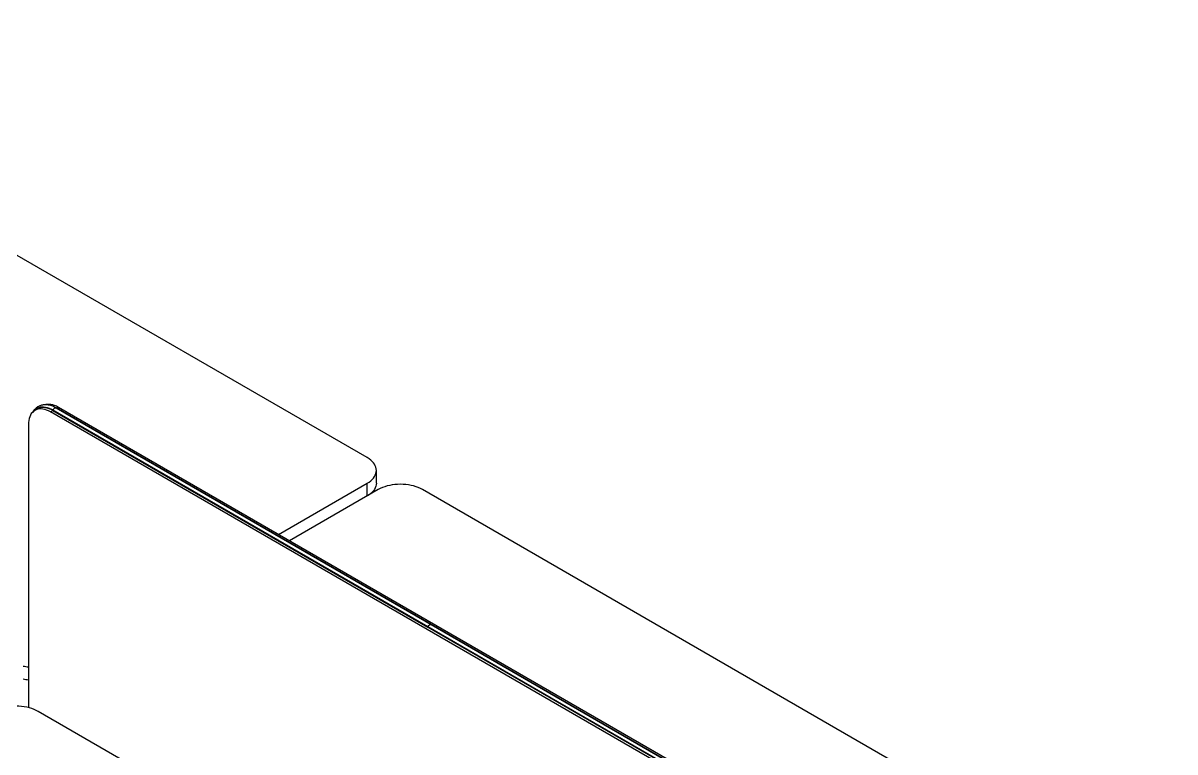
# Model space of a CAD drawing. Header units: millimetres. Extents: x -429 to 14753, y -632 to 5751.
# Drawn here: x 11608 to 13448, y 1401 to 2565 of the extents above; entities that cross this region are included whole.
import ezdxf

# ---------------------------------------------------------------- set-up
doc = ezdxf.new("R2010")
doc.units = ezdxf.units.MM
doc.header["$LTSCALE"] = 100

msp = doc.modelspace()

# ---------------------------------------------------------------- linework, layer by layer
at = {"color": 7, "linetype": 'Continuous', "lineweight": -3}
for p, q in [((12157.72, 1870.79), (10955.63, 2564.74)), ((11661.83, 1949.53), (11664.51, 1951.08)), ((12863.06, 1259.18), (11664.51, 1951.08)), ((11631.73, 1949.07), (11626.78, 1946.21)), ((11651.78, 1943.73), (11655.75, 1946.03)), ((12850.33, 1251.83), (11651.78, 1943.73)), ((11655.32, 1946.59), (12254.59, 1600.64)), ((11655.32, 1946.59), (11655.32, 1946.35)), ((11655.32, 1946.35), (12254.59, 1600.39)), ((11655.36, 1946.26), (12254.63, 1600.3)), ((11655.48, 1947.04), (12254.76, 1601.08)), ((11660.81, 1950.11), (12260.08, 1604.16)), ((12260.14, 1604.13), (11660.87, 1950.09)), ((11616.43, 1923.32), (11616.43, 1471.63)), ((12172.36, 1829.97), (12172.36, 1850.38)), ((12016.01, 1748.17), (12157.72, 1829.97)), ((12157.72, 1809.56), (12157.72, 1829.97)), ((12175.39, 1819.77), (12033.68, 1737.96)), ((13448.19, 1125.82), (12246.1, 1819.77)), ((12254.76, 1601.08), (12854.03, 1255.13)), ((12260.08, 1604.16), (12859.35, 1258.2)), ((12859.42, 1258.18), (12260.14, 1604.13)), ((12254.59, 1600.64), (12853.86, 1254.69)), ((12254.59, 1600.64), (12254.59, 1600.39)), ((12254.59, 1600.39), (12853.86, 1254.44)), ((12254.63, 1600.3), (12853.9, 1254.35)), ((12834.42, 771.5), (11632.34, 1465.45))]:
    msp.add_line(p, q, dxfattribs=at)
at = {"color": 7, "linetype": 'Continuous', "lineweight": -3, "flags": 128}
for points in [[(11625.04, 1945.06), (11625.78, 1945.89), (11627.69, 1947.66), (11629.82, 1949.12), (11632.14, 1950.23), (11634.63, 1951), (11637.29, 1951.42), (11640.08, 1951.49), (11642.98, 1951.2), (11645.98, 1950.56), (11649.05, 1949.57), (11652.17, 1948.25), (11655.32, 1946.59)], [(11626.07, 1945.77), (11627.85, 1947.41), (11629.97, 1948.86), (11632.27, 1949.97), (11634.75, 1950.73), (11637.39, 1951.15), (11640.17, 1951.22), (11643.06, 1950.93), (11646.04, 1950.29), (11649.09, 1949.31), (11652.19, 1947.99), (11655.32, 1946.35)], [(11631.73, 1949.07), (11634, 1950.16), (11636.45, 1950.91)], [(11631.76, 1950.56), (11633.15, 1951.07), (11635.6, 1951.68), (11638.18, 1951.97), (11640.88, 1951.93), (11643.68, 1951.58), (11646.56, 1950.9), (11649.5, 1949.92), (11652.48, 1948.63), (11655.48, 1947.04)], [(11664.51, 1951.08), (11661.43, 1952.71), (11658.37, 1954.01), (11655.36, 1954.97), (11652.42, 1955.6), (11649.57, 1955.88), (11646.83, 1955.82), (11644.23, 1955.41), (11643.33, 1955.17)], [(11651.78, 1943.73), (11648.7, 1945.36), (11645.64, 1946.66), (11642.63, 1947.63), (11639.69, 1948.25), (11636.84, 1948.54), (11634.1, 1948.47), (11631.5, 1948.06), (11629.06, 1947.3), (11626.78, 1946.21), (11624.7, 1944.79), (11622.82, 1943.04), (11621.16, 1941), (11619.74, 1938.66), (11618.56, 1936.05), (11617.63, 1933.19), (11616.96, 1930.1), (11616.56, 1926.8), (11616.43, 1923.32)], [(11628.45, 1947.17), (11630.06, 1948.63), (11630.3, 1948.82)], [(11629.75, 1947.93), (11630.45, 1948.51), (11632.25, 1949.77)], [(11660.87, 1950.09), (11660.84, 1950.1), (11660.81, 1950.11)], [(12157.72, 1829.97), (12160.66, 1831.83), (12163.32, 1833.83), (12165.66, 1835.95), (12167.68, 1838.19), (12169.35, 1840.51), (12170.66, 1842.91), (12171.6, 1845.37), (12172.17, 1847.87), (12172.36, 1850.38), (12172.17, 1852.9), (12171.6, 1855.4), (12170.66, 1857.85), (12169.35, 1860.26), (12167.68, 1862.58), (12165.66, 1864.82), (12163.32, 1866.94), (12160.66, 1868.94), (12157.72, 1870.79)], [(12172.36, 1829.97), (12172.17, 1827.45), (12171.6, 1824.96), (12170.66, 1822.5), (12169.35, 1820.1), (12167.68, 1817.77), (12165.66, 1815.54), (12163.32, 1813.41), (12160.66, 1811.42), (12158.16, 1809.82)], [(12246.1, 1819.77), (12242.89, 1821.47), (12239.43, 1823), (12235.75, 1824.36), (12231.88, 1825.52), (12227.85, 1826.48), (12223.69, 1827.24), (12219.43, 1827.78), (12215.11, 1828.11), (12210.75, 1828.22), (12206.39, 1828.11), (12202.07, 1827.78), (12197.81, 1827.24), (12193.65, 1826.48), (12189.62, 1825.52), (12185.75, 1824.36), (12182.07, 1823), (12178.61, 1821.47), (12175.39, 1819.77)], [(12260.14, 1604.13), (12260.12, 1604.15), (12260.08, 1604.16)], [(11632.34, 1465.45), (11629.12, 1467.15), (11625.66, 1468.68), (11621.98, 1470.03), (11618.11, 1471.2), (11614.08, 1472.16), (11609.92, 1472.92), (11605.66, 1473.46), (11601.34, 1473.79), (11596.98, 1473.9), (11592.62, 1473.79), (11588.3, 1473.46), (11584.04, 1472.92), (11579.88, 1472.16), (11575.85, 1471.2), (11571.98, 1470.03), (11568.3, 1468.68), (11564.84, 1467.15), (11561.63, 1465.45)]]:
    msp.add_lwpolyline(points, dxfattribs=at)
at = {"color": 7, "linetype": 'Continuous', "lineweight": -3}
for centre, radius, start, end in [((11639.42, 1932.7), 18.47, 83.85377, 132.59793), ((11641.65, 1917.98), 37.41, 59.19192, 77.9383), ((11638.71, 1934.12), 17.86, 112.92482, 145.84037), ((11656.08, 1946.56), 0.763, 141.30471, 177.43), ((11655.42, 1946.34), 0.1, 174.19564, 234.49218), ((11661, 1943.63), 6.48, 91.67597, 148.31865), ((12255.35, 1600.61), 0.763, 141.30471, 177.43), ((12260.27, 1597.68), 6.48, 91.67597, 148.31865), ((12254.69, 1600.38), 0.1, 174.19564, 234.49218), ((11626.47, 1614.45), 78.62, 256.36927, 262.66136), ((11626.47, 1594.04), 78.62, 256.36927, 262.66136)]:
    msp.add_arc(centre, radius, start, end, dxfattribs=at)
msp.add_open_spline([(11649.53, 1954.51), (11648.89, 1954.64), (11647.23, 1954.98), (11644.59, 1955.16), (11641.66, 1955.1), (11638.83, 1954.7), (11636.15, 1954), (11633.63, 1953.01), (11631.27, 1951.74), (11629.1, 1950.2), (11627.11, 1948.42), (11625.34, 1946.39), (11624.09, 1944.7), (11623.51, 1943.63), (11623.37, 1943.38)], degree=3, knots=[0, 0, 0, 0, 0.0610441, 0.1581022, 0.2534231, 0.3468173, 0.4383467, 0.5283091, 0.6171754, 0.7055162, 0.7937867, 0.8825386, 0.9723072, 1, 1, 1, 1], dxfattribs=at)

doc.saveas('drawing.dxf')
